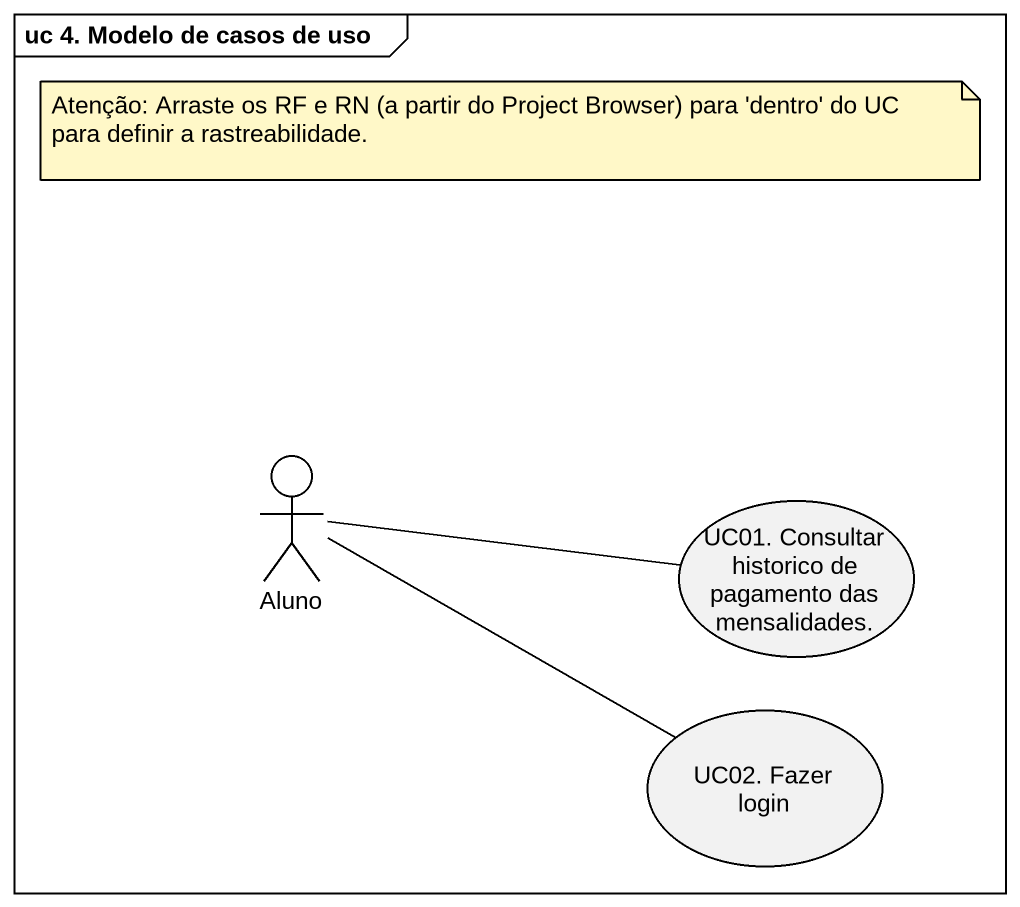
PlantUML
@startuml
mainframe uc 4. Modelo de casos de uso
actor Aluno
usecase "UC01. Consultar historico de pagamento das mensalidades." as UC01_Consultar_historico_de
usecase "UC02. Fazer login" as UC02_Fazer_login
Aluno -right- UC01_Consultar_historico_de
Aluno -right- UC02_Fazer_login
note as N1
  Atenção: Arraste os RF e RN (a partir do Project Browser) para 'dentro' do UC para definir a rastreabilidade.
end note
@enduml
